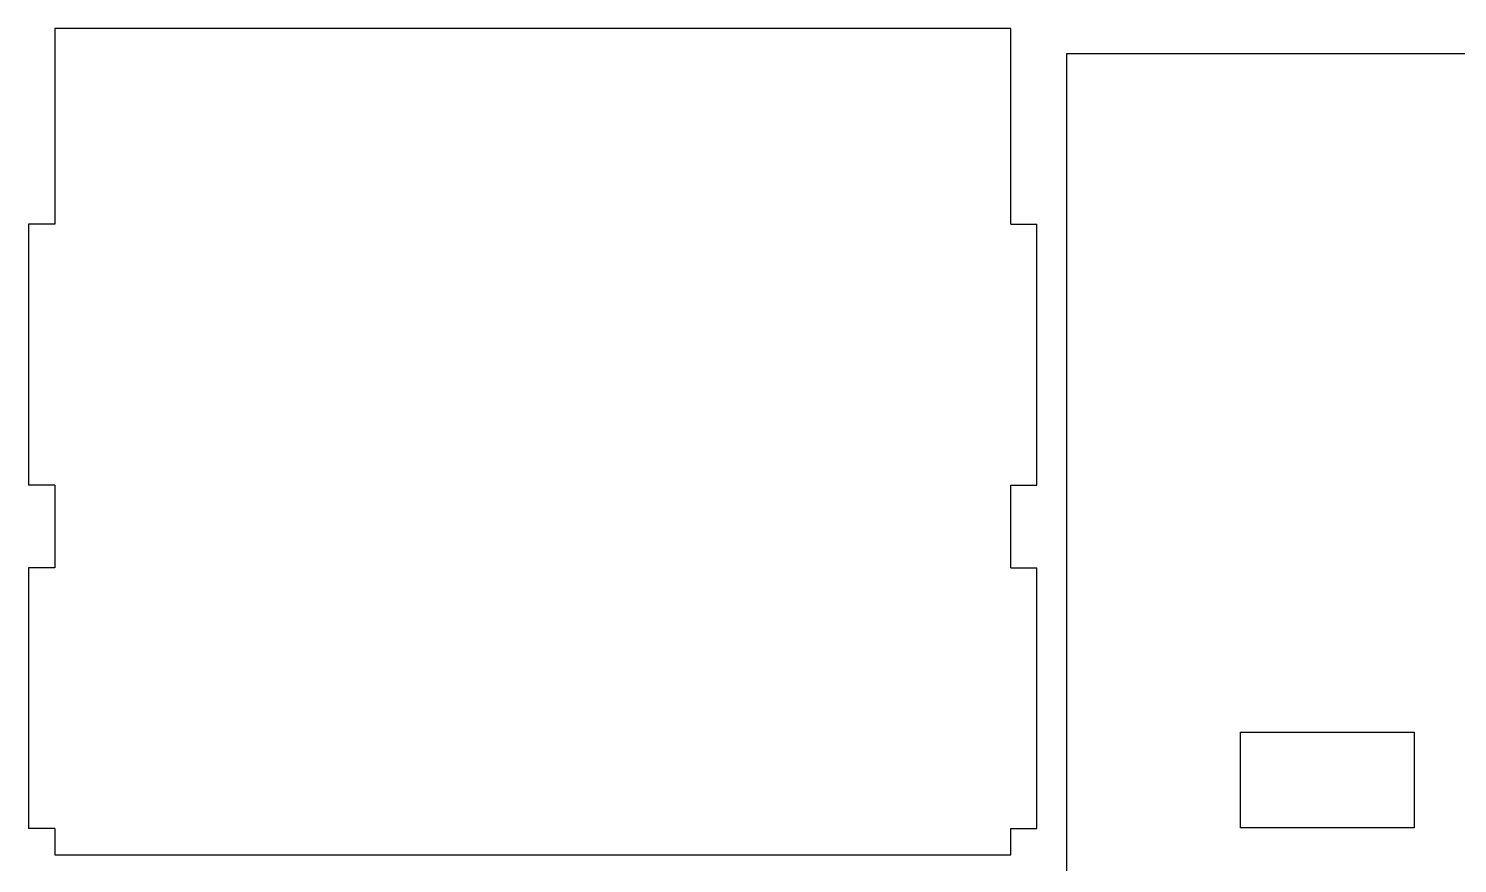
# Model space of a CAD drawing. Header units: metres. Extents: x 50 to 377, y 20 to 300.
# Drawn here: x 50.1 to 214.5, y 203.7 to 299.7 of the extents above; entities that cross this region are included whole.
import ezdxf

# ---------------------------------------------------------------- set-up
doc = ezdxf.new("R2010")
doc.units = ezdxf.units.M

msp = doc.modelspace()

# ---------------------------------------------------------------- linework, layer by layer
at = {"layer": 'Layer0'}
for p, q in [((163.13, 299.7), (53.13, 299.7)), ((53.13, 299.7), (53.13, 277.2, 0)), ((163.13, 277.2), (163.13, 299.7)), ((279.53, 296.8), (169.53, 296.8)), ((169.53, 296.8), (169.53, 196.8)), ((53.13, 277.2, 0), (50.13, 277.2, 0)), ((50.13, 277.2, 0), (50.13, 247.2, 0)), ((163.13, 277.2), (166.13, 277.2)), ((166.13, 247.2), (166.13, 277.2)), ((53.13, 247.2, 0), (50.13, 247.2, 0)), ((53.13, 247.2, 0), (53.13, 237.7, 0)), ((163.13, 237.7), (163.13, 247.2)), ((163.13, 247.2), (166.13, 247.2)), ((53.13, 237.7, 0), (50.13, 237.7, 0)), ((50.13, 237.7, 0), (50.13, 207.7, 0)), ((163.13, 237.7), (166.13, 237.7)), ((166.13, 207.7), (166.13, 237.7)), ((189.53, 207.8), (189.53, 218.8)), ((189.53, 218.8), (209.53, 218.8)), ((209.53, 218.8), (209.53, 207.8)), ((53.13, 207.7, 0), (50.13, 207.7, 0)), ((53.13, 207.7, 0), (53.13, 204.7)), ((163.13, 204.7), (163.13, 207.7)), ((163.13, 207.7), (166.13, 207.7)), ((209.53, 207.8), (189.53, 207.8)), ((53.13, 204.7), (163.13, 204.7))]:
    msp.add_line(p, q, dxfattribs=at)

doc.saveas('drawing.dxf')
